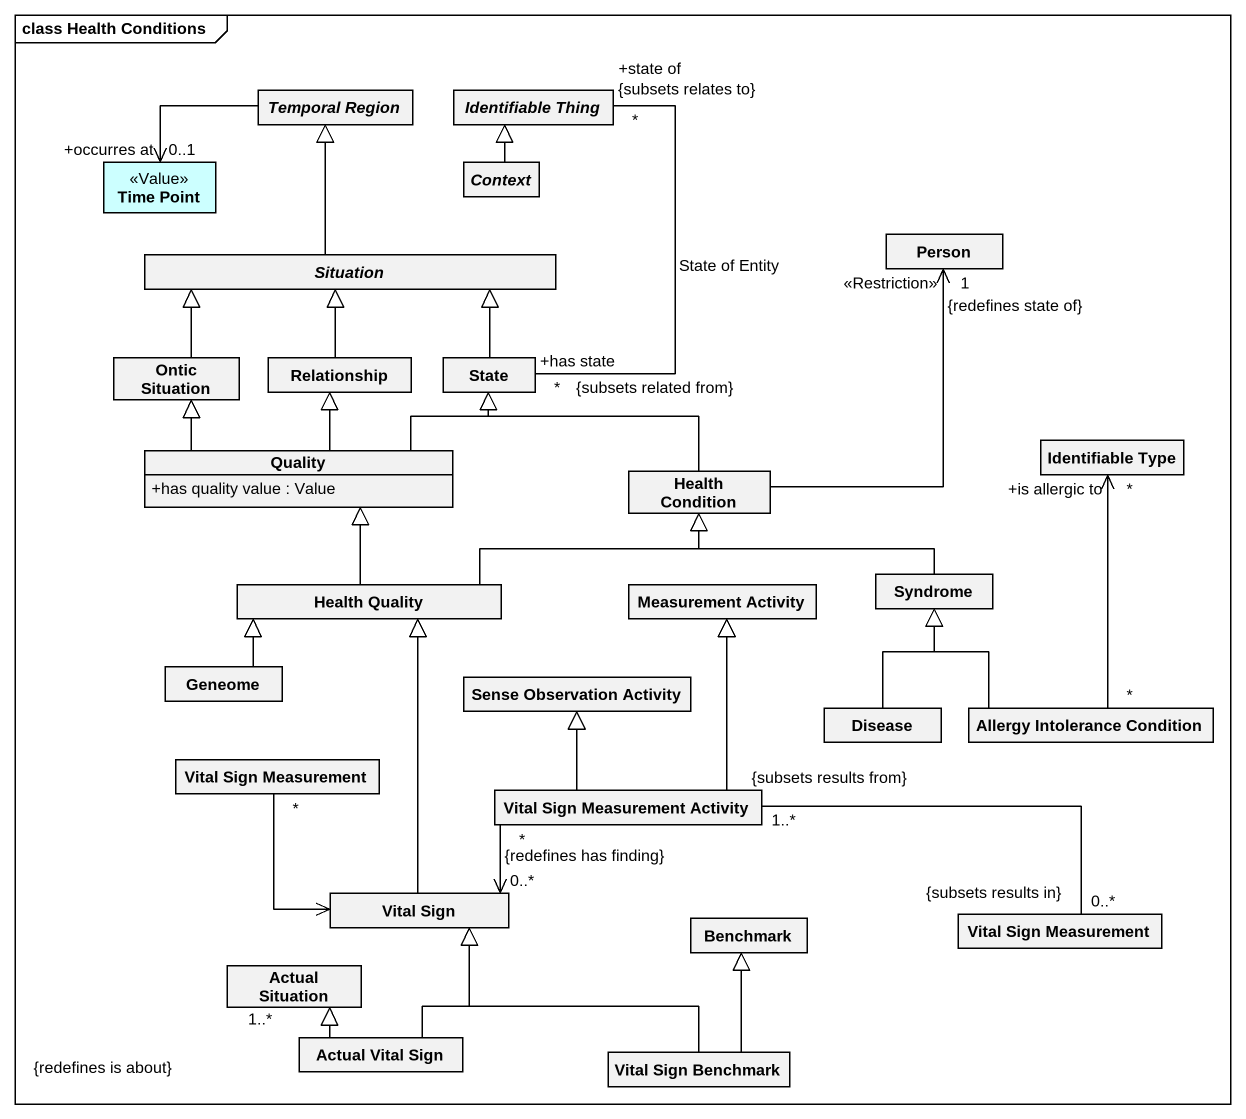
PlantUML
@startuml
mainframe class Health Conditions
hide circle
hide empty members
skinparam classAttributeIconSize 0
abstract class "Temporal Region" as Temporal_Region
abstract class "Identifiable Thing" as Identifiable_Thing
class "Time Point" as Time_Point <<Value>> #CCFFFF
abstract class Context
abstract class Situation
class "Person" as Person_
class "Ontic Situation" as Ontic_Situation
class Relationship
class "State" as State_
class Quality {
  +has quality value : Value
}
class "Identifiable Type" as Identifiable_Type
class "Health Condition" as Health_Condition
class "Health Quality" as Health_Quality
class "Measurement Activity" as Measurement_Activity
class Syndrome
class Geneome
class "Sense Observation Activity" as Sense_Observation_Activity
class Disease
class "Allergy Intolerance Condition" as Allergy_Intolerance
class "Vital Sign Measurement" as Vital_Sign_Measurement
class "Vital Sign Measurement Activity" as Vital_Sign_Measurement_2
class "Vital Sign" as Vital_Sign
class Benchmark
class "Vital Sign Measurement" as Vital_Sign_Measurement_3
class "Actual Situation" as Actual_Situation
class "Actual Vital Sign" as Actual_Vital_Sign
class "Vital Sign Benchmark" as Vital_Sign_Benchmark
Temporal_Region -left-> "+occurres at\n0..1" Time_Point
Context -up-|> Identifiable_Thing
Situation -up-|> Temporal_Region
Ontic_Situation -up-|> Situation
Relationship -up-|> Situation
State_ "+has state\n*\n{subsets related from}" -up- "+state of\n*\n{subsets relates to}" Identifiable_Thing : State of Entity
State_ -up-|> Situation
Quality -up-|> Ontic_Situation
Quality -up-|> Relationship
Quality -right-|> State_
Health_Condition -up-> "1\n{redefines state of}\n<<Restriction>>" Person_
Health_Condition -left-|> State_
Health_Quality -up-|> Quality
Health_Quality -right-|> Health_Condition
Syndrome -left-|> Health_Condition
Geneome -right-|> Health_Quality
Disease -up-|> Syndrome
Allergy_Intolerance "*" -up-> "*\n+is allergic to" Identifiable_Type
Allergy_Intolerance -up-|> Syndrome
Vital_Sign_Measurement "*" --> "1..*\n{redefines is about}" Vital_Sign
Vital_Sign_Measurement_2 -up-|> Measurement_Activity
Vital_Sign_Measurement_2 -up-|> Sense_Observation_Activity
Vital_Sign_Measurement_2 "*" -left-> "0..*\n{redefines has finding}" Vital_Sign
Vital_Sign_Measurement_2 "1..*\n{subsets results from}" -right- "0..*\n{subsets results in}" Vital_Sign_Measurement_3
Vital_Sign -up-|> Health_Quality
Actual_Vital_Sign -up-|> Vital_Sign
Actual_Vital_Sign -up-|> Actual_Situation
Vital_Sign_Benchmark -left-|> Vital_Sign
Vital_Sign_Benchmark -up-|> Benchmark
@enduml
